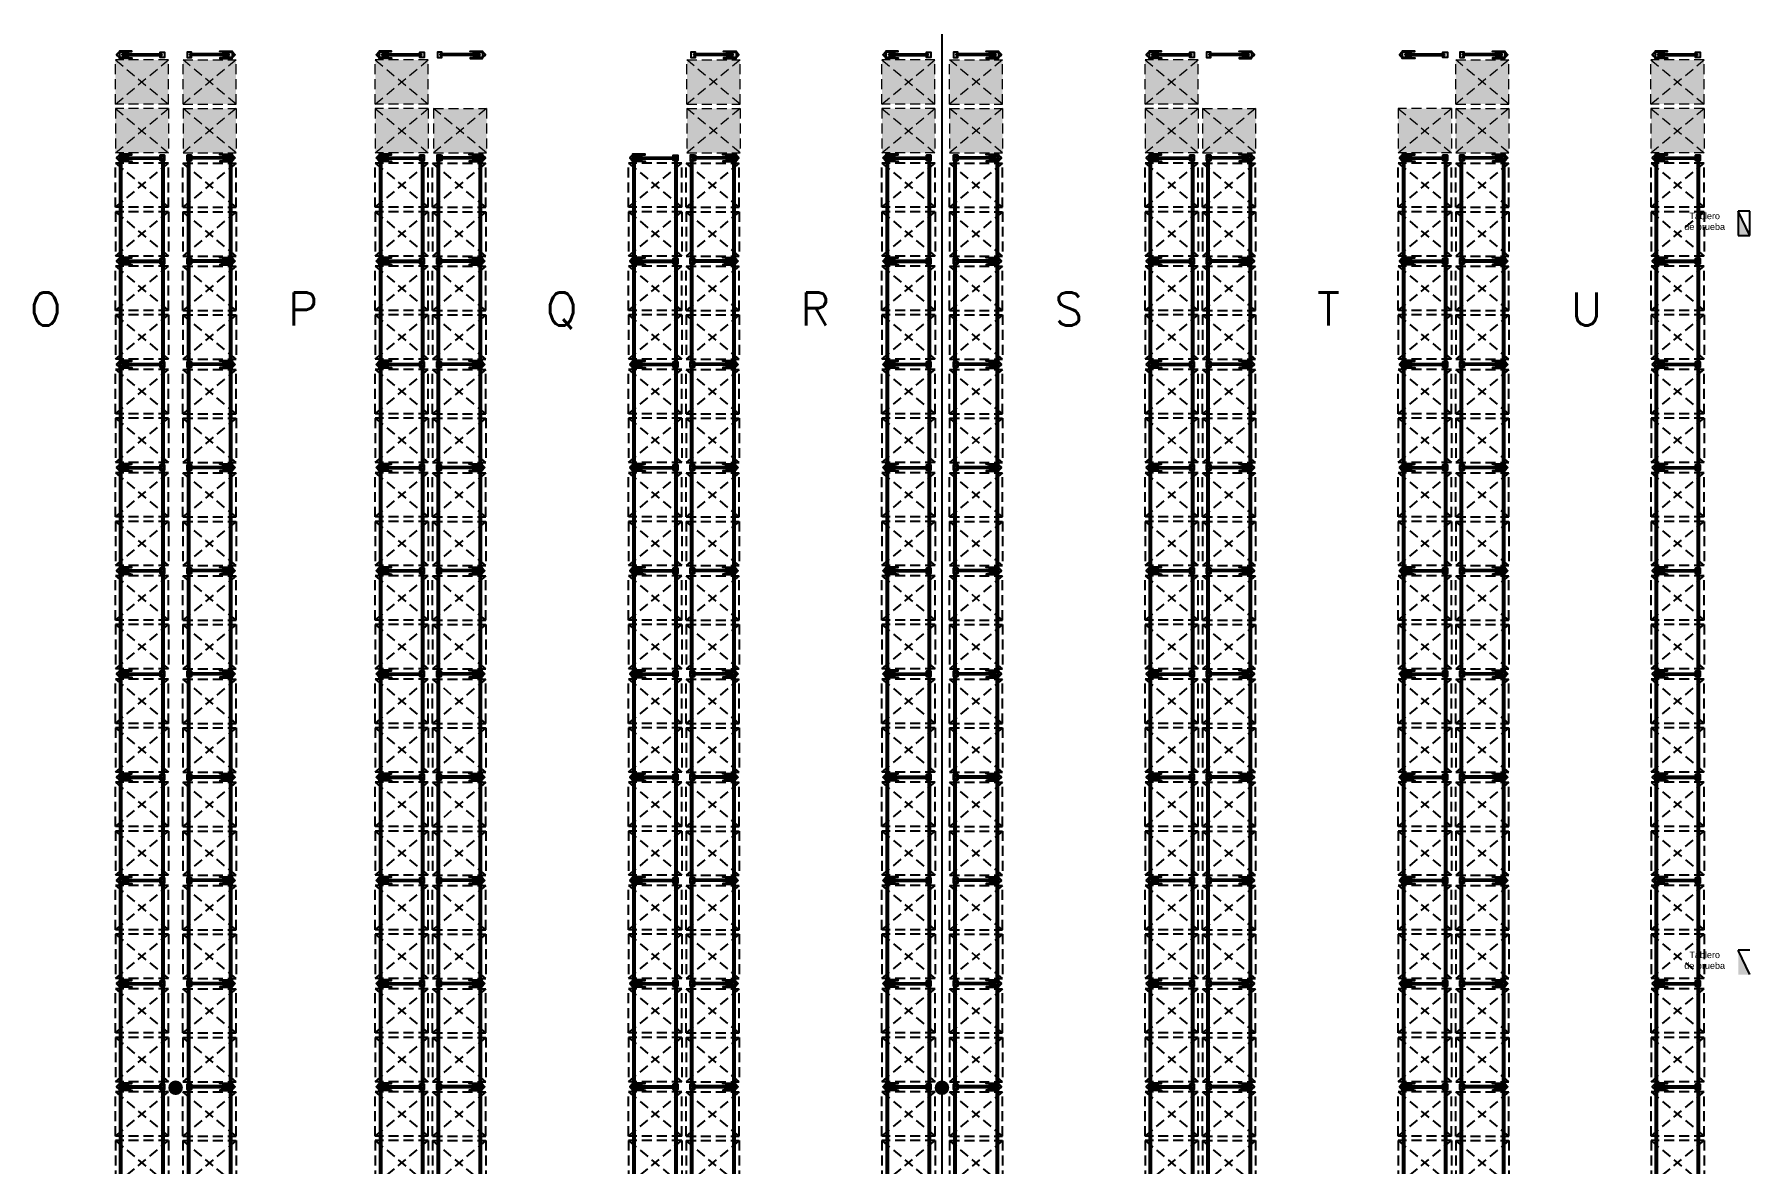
# Model space of a CAD drawing. Header units: millimetres. Extents: x 42 to 171, y 49 to 147.
# Drawn here: x 130.41 to 169.18, y 121.42 to 146.95 of the extents above; entities that cross this region are included whole.
import ezdxf

# ---------------------------------------------------------------- set-up
doc = ezdxf.new("R2010")
doc.units = ezdxf.units.MM
doc.linetypes.add('12_13_14_SB-E17-AR-A01_A02_A03-A$0$DASHED2', pattern=[0.375, 0.25, -0.125])
doc.layers.add('Pasillos', color=5, linetype='Continuous')
doc.layers.add('Rack Tecnorack 2300 mm Munster', color=1, linetype='Continuous')
doc.layers.add('Racks General', color=8, linetype='Continuous', lineweight=0)
doc.styles.get("Standard").update_dxf_attribs({"font": 'txt.shx'})

# ---------------------------------------------------------------- blocks, each defined once
blk = doc.blocks.new('Rack 2300mm (1 pallet)')
at = {"ltscale": 5}
h = blk.add_hatch(color=30, dxfattribs=at)
h.dxf.hatch_style = 1
h.paths.add_polyline_path([(-358.576, 3276.33), (-359.776, 3276.33), (-359.776, 3275.33), (-358.576, 3275.33)])
at = {"color": 251, "true_color": 0x636466}
for p, q in [((-358.729, 3277.567), (-359.624, 3277.567)), ((-358.729, 3277.547), (-359.624, 3277.547)), ((-358.729, 3277.527), (-359.624, 3277.527)), ((-359.61, 3277.527), (-359.61, 3277.547)), ((-358.743, 3277.547), (-358.743, 3277.567)), ((-358.729, 3275.234), (-359.624, 3275.234)), ((-358.729, 3275.214), (-359.624, 3275.214)), ((-358.729, 3275.194), (-359.624, 3275.194)), ((-359.61, 3275.214), (-359.61, 3275.194)), ((-358.743, 3275.234), (-358.743, 3275.214))]:
    blk.add_line(p, q, dxfattribs=at)
at = {"color": 252, "true_color": 0x939598}
for points in [[(-359.585, 3277.567), (-359.585, 3277.607), (-359.685, 3277.607), (-359.685, 3277.487), (-359.585, 3277.487), (-359.585, 3277.527)], [(-358.767, 3277.567), (-358.767, 3277.607), (-358.667, 3277.607), (-358.667, 3277.487), (-358.767, 3277.487), (-358.767, 3277.527)], [(-359.585, 3275.194), (-359.585, 3275.154), (-359.685, 3275.154), (-359.685, 3275.274), (-359.585, 3275.274), (-359.585, 3275.234)], [(-358.767, 3275.194), (-358.767, 3275.154), (-358.667, 3275.154), (-358.667, 3275.274), (-358.767, 3275.274), (-358.767, 3275.234)]]:
    blk.add_lwpolyline(points, dxfattribs=at)
at = {"color": 251, "true_color": 0x636466}
for points in [[(-359.624, 3277.547), (-359.624, 3277.567)], [(-359.624, 3277.547), (-359.624, 3277.527)], [(-358.729, 3277.547), (-358.729, 3277.567)], [(-358.729, 3277.547), (-358.729, 3277.527)], [(-359.624, 3275.214), (-359.624, 3275.234)], [(-359.624, 3275.214), (-359.624, 3275.194)], [(-358.729, 3275.214), (-358.729, 3275.234)], [(-358.729, 3275.214), (-358.729, 3275.194)]]:
    blk.add_lwpolyline(points, dxfattribs=at)
at = {"color": 252, "true_color": 0x939598}
for points in [[(-359.615, 3277.591), (-359.613, 3277.587), (-359.608, 3277.587), (-359.605, 3277.591), (-359.608, 3277.595), (-359.613, 3277.595)], [(-358.737, 3277.591), (-358.74, 3277.587), (-358.745, 3277.587), (-358.747, 3277.591), (-358.745, 3277.595), (-358.74, 3277.595)], [(-359.605, 3277.504), (-359.608, 3277.499), (-359.613, 3277.499), (-359.615, 3277.504), (-359.613, 3277.508), (-359.608, 3277.508)], [(-358.747, 3277.504), (-358.745, 3277.499), (-358.74, 3277.499), (-358.737, 3277.504), (-358.74, 3277.508), (-358.745, 3277.508)], [(-359.605, 3275.258), (-359.608, 3275.262), (-359.613, 3275.262), (-359.615, 3275.258), (-359.613, 3275.254), (-359.608, 3275.254)], [(-358.747, 3275.258), (-358.745, 3275.262), (-358.74, 3275.262), (-358.737, 3275.258), (-358.74, 3275.254), (-358.745, 3275.254)]]:
    blk.add_lwpolyline(points, close=True, dxfattribs=at)
at = {"color": 20}
for points in [[(-358.702, 3277.611), (-358.886, 3277.611), (-358.947, 3277.621), (-358.947, 3277.631), (-358.667, 3277.631), (-358.667, 3277.611)], [(-358.702, 3277.484), (-358.886, 3277.484), (-358.947, 3277.474), (-358.947, 3277.464), (-358.667, 3277.464), (-358.667, 3277.484)], [(-358.702, 3275.278), (-358.886, 3275.278), (-358.947, 3275.288), (-358.947, 3275.298), (-358.667, 3275.298), (-358.667, 3275.278)], [(-358.702, 3275.151), (-358.886, 3275.151), (-358.947, 3275.141), (-358.947, 3275.131), (-358.667, 3275.131), (-358.667, 3275.151)]]:
    blk.add_lwpolyline(points, dxfattribs=at)
at = {"color": 1, "lineweight": 30, "ltscale": 5}
for points in [[(-358.702, 3277.484), (-358.667, 3277.484), (-358.604, 3277.547), (-358.667, 3277.611), (-358.702, 3277.611)], [(-358.702, 3275.151), (-358.667, 3275.151), (-358.604, 3275.214), (-358.667, 3275.278), (-358.702, 3275.278)]]:
    blk.add_lwpolyline(points, dxfattribs=at)
at = {"color": 252, "true_color": 0x939598}
for centre in [(-359.61, 3277.591), (-358.742, 3277.591), (-359.61, 3277.504), (-358.742, 3277.504), (-359.61, 3275.258), (-358.742, 3275.258)]:
    blk.add_circle(centre, 0.00634, dxfattribs=at)
at = {"layer": 'Racks General', "linetype": '12_13_14_SB-E17-AR-A01_A02_A03-A$0$DASHED2', "ltscale": 0.9}
for p, q in [((-359.776, 3276.33), (-358.576, 3276.33)), ((-359.776, 3276.33), (-359.776, 3275.33)), ((-358.576, 3275.33), (-359.776, 3276.33)), ((-358.576, 3276.33), (-359.776, 3275.33)), ((-358.576, 3276.33), (-358.576, 3275.33)), ((-359.776, 3275.33), (-358.576, 3275.33))]:
    blk.add_line(p, q, dxfattribs=at)
blk = doc.blocks.new('Rack 2300mm Tunel')
at = {"ltscale": 5}
h = blk.add_hatch(color=30, dxfattribs=at)
h.dxf.hatch_style = 1
h.paths.add_polyline_path([(-370.249, 3277.431), (-371.449, 3277.431), (-371.449, 3276.431), (-370.249, 3276.431)])
h = blk.add_hatch(color=30, dxfattribs=at)
h.dxf.hatch_style = 1
h.paths.add_polyline_path([(-370.249, 3276.33), (-371.449, 3276.33), (-371.449, 3275.33), (-370.249, 3275.33)])
at = {"color": 251, "true_color": 0x636466}
for p, q in [((-370.402, 3277.567), (-371.297, 3277.567)), ((-370.402, 3277.547), (-371.297, 3277.547)), ((-370.402, 3277.527), (-371.297, 3277.527)), ((-371.283, 3277.527), (-371.283, 3277.547)), ((-370.416, 3277.547), (-370.416, 3277.567)), ((-370.402, 3275.234), (-371.297, 3275.234)), ((-370.402, 3275.214), (-371.297, 3275.214)), ((-370.402, 3275.194), (-371.297, 3275.194)), ((-371.283, 3275.214), (-371.283, 3275.194)), ((-370.416, 3275.234), (-370.416, 3275.214))]:
    blk.add_line(p, q, dxfattribs=at)
at = {"color": 252, "true_color": 0x939598}
for points in [[(-371.258, 3277.567), (-371.258, 3277.607), (-371.358, 3277.607), (-371.358, 3277.487), (-371.258, 3277.487), (-371.258, 3277.527)], [(-370.44, 3277.567), (-370.44, 3277.607), (-370.34, 3277.607), (-370.34, 3277.487), (-370.44, 3277.487), (-370.44, 3277.527)], [(-371.258, 3275.194), (-371.258, 3275.154), (-371.358, 3275.154), (-371.358, 3275.274), (-371.258, 3275.274), (-371.258, 3275.234)], [(-370.44, 3275.194), (-370.44, 3275.154), (-370.34, 3275.154), (-370.34, 3275.274), (-370.44, 3275.274), (-370.44, 3275.234)]]:
    blk.add_lwpolyline(points, dxfattribs=at)
at = {"color": 251, "true_color": 0x636466}
for points in [[(-371.297, 3277.547), (-371.297, 3277.567)], [(-371.297, 3277.547), (-371.297, 3277.527)], [(-370.402, 3277.547), (-370.402, 3277.567)], [(-370.402, 3277.547), (-370.402, 3277.527)], [(-371.297, 3275.214), (-371.297, 3275.234)], [(-371.297, 3275.214), (-371.297, 3275.194)], [(-370.402, 3275.214), (-370.402, 3275.234)], [(-370.402, 3275.214), (-370.402, 3275.194)]]:
    blk.add_lwpolyline(points, dxfattribs=at)
at = {"color": 252, "true_color": 0x939598}
for points in [[(-371.288, 3277.591), (-371.286, 3277.587), (-371.281, 3277.587), (-371.278, 3277.591), (-371.281, 3277.595), (-371.286, 3277.595)], [(-370.41, 3277.591), (-370.413, 3277.587), (-370.418, 3277.587), (-370.42, 3277.591), (-370.418, 3277.595), (-370.413, 3277.595)], [(-371.278, 3277.504), (-371.281, 3277.499), (-371.286, 3277.499), (-371.288, 3277.504), (-371.286, 3277.508), (-371.281, 3277.508)], [(-370.42, 3277.504), (-370.418, 3277.499), (-370.413, 3277.499), (-370.41, 3277.504), (-370.413, 3277.508), (-370.418, 3277.508)], [(-371.278, 3275.258), (-371.281, 3275.262), (-371.286, 3275.262), (-371.288, 3275.258), (-371.286, 3275.254), (-371.281, 3275.254)], [(-370.42, 3275.258), (-370.418, 3275.262), (-370.413, 3275.262), (-370.41, 3275.258), (-370.413, 3275.254), (-370.418, 3275.254)], [(-371.288, 3275.171), (-371.286, 3275.175), (-371.281, 3275.175), (-371.278, 3275.171), (-371.281, 3275.166), (-371.286, 3275.166)], [(-370.41, 3275.171), (-370.413, 3275.175), (-370.418, 3275.175), (-370.42, 3275.171), (-370.418, 3275.166), (-370.413, 3275.166)]]:
    blk.add_lwpolyline(points, close=True, dxfattribs=at)
at = {"color": 20}
for points in [[(-370.375, 3277.611), (-370.559, 3277.611), (-370.62, 3277.621), (-370.62, 3277.631), (-370.34, 3277.631), (-370.34, 3277.611)], [(-370.375, 3277.484), (-370.559, 3277.484), (-370.62, 3277.474), (-370.62, 3277.464), (-370.34, 3277.464), (-370.34, 3277.484)], [(-370.375, 3275.278), (-370.559, 3275.278), (-370.62, 3275.288), (-370.62, 3275.298), (-370.34, 3275.298), (-370.34, 3275.278)], [(-370.375, 3275.151), (-370.559, 3275.151), (-370.62, 3275.141), (-370.62, 3275.131), (-370.34, 3275.131), (-370.34, 3275.151)]]:
    blk.add_lwpolyline(points, dxfattribs=at)
at = {"color": 1, "lineweight": 30, "ltscale": 5}
for points in [[(-370.375, 3277.611), (-370.34, 3277.611), (-370.277, 3277.547), (-370.34, 3277.484), (-370.375, 3277.484)], [(-370.375, 3275.278), (-370.34, 3275.278), (-370.277, 3275.214), (-370.34, 3275.151), (-370.375, 3275.151)]]:
    blk.add_lwpolyline(points, dxfattribs=at)
at = {"ltscale": 5}
blk.add_lwpolyline([(-370.4, 3275.209), (-370.4, 3275.22)], dxfattribs=at)
at = {"color": 252, "true_color": 0x939598}
for centre in [(-371.283, 3277.591), (-370.415, 3277.591), (-371.283, 3277.504), (-370.415, 3277.504), (-371.283, 3275.258), (-370.415, 3275.258), (-371.283, 3275.171), (-370.415, 3275.171)]:
    blk.add_circle(centre, 0.00634, dxfattribs=at)
at = {"layer": 'Racks General', "linetype": '12_13_14_SB-E17-AR-A01_A02_A03-A$0$DASHED2', "ltscale": 0.9}
for p, q in [((-371.449, 3276.431), (-371.449, 3277.431)), ((-370.249, 3277.431), (-371.449, 3276.431)), ((-370.249, 3276.431), (-371.449, 3277.431)), ((-371.449, 3277.431), (-370.249, 3277.431)), ((-370.249, 3276.431), (-370.249, 3277.431)), ((-371.449, 3276.431), (-370.249, 3276.431)), ((-371.449, 3276.33), (-370.249, 3276.33)), ((-371.449, 3276.33), (-371.449, 3275.33)), ((-370.249, 3275.33), (-371.449, 3276.33)), ((-370.249, 3276.33), (-371.449, 3275.33)), ((-370.249, 3276.33), (-370.249, 3275.33)), ((-371.449, 3275.33), (-370.249, 3275.33))]:
    blk.add_line(p, q, dxfattribs=at)
blk = doc.blocks.new('Rack 2300mm')
at = {"color": 252}
for p, q in [((3092.199909, 1795.632714), (3089.961909, 1795.632714)), ((3089.894409, 1794.685928), (3089.894409, 1795.581501)), ((3089.914409, 1794.685928), (3089.914409, 1795.581501)), ((3089.934409, 1795.567108), (3089.914409, 1795.567108)), ((3089.934409, 1794.685928), (3089.934409, 1795.581501)), ((3092.194909, 1795.587714), (3089.966909, 1795.587714)), ((3092.227409, 1794.685928), (3092.227409, 1795.581501)), ((3092.247409, 1794.685928), (3092.247409, 1795.581501)), ((3092.247409, 1795.567108), (3092.267409, 1795.567108)), ((3092.267409, 1794.685928), (3092.267409, 1795.581501)), ((3089.914409, 1794.700321), (3089.894409, 1794.700321)), ((3092.199909, 1794.634714), (3089.961909, 1794.634714)), ((3092.194909, 1794.679714), (3089.966909, 1794.679714)), ((3092.227409, 1794.700321), (3092.247409, 1794.700321))]:
    blk.add_line(p, q, dxfattribs=at)
at = {"color": 253, "linetype": '12_13_14_SB-E17-AR-A01_A02_A03-A$0$DASHED2', "ltscale": 0.9}
for p, q in [((3091.030463, 1795.733714), (3090.030463, 1795.733714)), ((3090.030463, 1794.533714), (3091.030463, 1795.733714)), ((3091.030463, 1794.533714), (3090.030463, 1795.733714)), ((3090.030463, 1795.733714), (3090.030463, 1794.533714)), ((3091.030463, 1795.733714), (3091.030463, 1794.533714)), ((3091.131355, 1795.733714), (3091.131355, 1794.533714)), ((3091.131355, 1795.733714), (3092.131355, 1795.733714)), ((3092.131355, 1794.533714), (3091.131355, 1795.733714)), ((3091.131355, 1794.533714), (3092.131355, 1795.733714)), ((3092.131355, 1795.733714), (3092.131355, 1794.533714)), ((3091.030463, 1794.533714), (3090.030463, 1794.533714)), ((3091.131355, 1794.533714), (3092.131355, 1794.533714))]:
    blk.add_line(p, q, dxfattribs=at)
at = {"color": 252}
for points in [[(3089.894409, 1795.542714), (3089.854409, 1795.542714), (3089.854409, 1795.642714), (3089.974409, 1795.642714), (3089.974409, 1795.542714), (3089.934409, 1795.542714)], [(3092.267409, 1795.542714), (3092.307409, 1795.542714), (3092.307409, 1795.642714), (3092.187409, 1795.642714), (3092.187409, 1795.542714), (3092.227409, 1795.542714)], [(3089.914409, 1795.581501), (3089.894409, 1795.581501)], [(3089.914409, 1795.581501), (3089.934409, 1795.581501)], [(3092.247409, 1795.581501), (3092.227409, 1795.581501)], [(3092.247409, 1795.581501), (3092.267409, 1795.581501)], [(3089.894409, 1794.724714), (3089.854409, 1794.724714), (3089.854409, 1794.624714), (3089.974409, 1794.624714), (3089.974409, 1794.724714), (3089.934409, 1794.724714)], [(3089.914409, 1794.685928), (3089.894409, 1794.685928)], [(3089.914409, 1794.685928), (3089.934409, 1794.685928)], [(3092.267409, 1794.724714), (3092.307409, 1794.724714), (3092.307409, 1794.624714), (3092.187409, 1794.624714), (3092.187409, 1794.724714), (3092.227409, 1794.724714)], [(3092.247409, 1794.685928), (3092.227409, 1794.685928)], [(3092.247409, 1794.685928), (3092.267409, 1794.685928)]]:
    blk.add_lwpolyline(points, dxfattribs=at)
at = {"color": 252, "lineweight": 30}
for points in [[(3089.935696, 1795.551501), (3089.935696, 1795.57943, -0.198912), (3089.93716, 1795.582966), (3089.955445, 1795.60125, 0.198912), (3089.956909, 1795.604785), (3089.956909, 1795.627714, 0.414214), (3089.951909, 1795.632714), (3089.876909, 1795.632714, 0.414214), (3089.871909, 1795.627714), (3089.871909, 1795.604785, 0.198912), (3089.873374, 1795.60125), (3089.891658, 1795.582966, -0.198912), (3089.893122, 1795.57943), (3089.893122, 1795.551501)], [(3092.226122, 1795.551501), (3092.226122, 1795.57943, 0.198912), (3092.224658, 1795.582966), (3092.206374, 1795.60125, -0.198912), (3092.204909, 1795.604785), (3092.204909, 1795.627714, -0.414214), (3092.209909, 1795.632714), (3092.284909, 1795.632714, -0.414214), (3092.289909, 1795.627714), (3092.289909, 1795.604785, -0.198912), (3092.288445, 1795.60125), (3092.27016, 1795.582966, 0.198912), (3092.268696, 1795.57943), (3092.268696, 1795.551501)], [(3089.935696, 1794.715928), (3089.935696, 1794.687999, 0.198912), (3089.93716, 1794.684463), (3089.955445, 1794.666179, -0.198912), (3089.956909, 1794.662643), (3089.956909, 1794.639714, -0.414214), (3089.951909, 1794.634714), (3089.876909, 1794.634714, -0.414214), (3089.871909, 1794.639714), (3089.871909, 1794.662643, -0.198912), (3089.873374, 1794.666179), (3089.891658, 1794.684463, 0.198912), (3089.893122, 1794.687999), (3089.893122, 1794.715928)], [(3092.226122, 1794.715928), (3092.226122, 1794.687999, -0.198912), (3092.224658, 1794.684463), (3092.206374, 1794.666179, 0.198912), (3092.204909, 1794.662643), (3092.204909, 1794.639714, 0.414214), (3092.209909, 1794.634714), (3092.284909, 1794.634714, 0.414214), (3092.289909, 1794.639714), (3092.289909, 1794.662643, 0.198912), (3092.288445, 1794.666179), (3092.27016, 1794.684463, -0.198912), (3092.268696, 1794.687999), (3092.268696, 1794.715928)]]:
    blk.add_lwpolyline(points, format="xyb", dxfattribs=at)
at = {"color": 252}
for points in [[(3089.951909, 1795.632714), (3089.961909, 1795.632714, -0.414214), (3089.966909, 1795.627714), (3089.966909, 1795.582714)], [(3092.209909, 1795.632714), (3092.199909, 1795.632714, 0.414214), (3092.194909, 1795.627714), (3092.194909, 1795.582714)], [(3089.951909, 1794.634714), (3089.961909, 1794.634714, 0.414214), (3089.966909, 1794.639714), (3089.966909, 1794.684714)], [(3092.209909, 1794.634714), (3092.199909, 1794.634714, -0.414214), (3092.194909, 1794.639714), (3092.194909, 1794.684714)]]:
    blk.add_lwpolyline(points, format="xyb", dxfattribs=at)
for points in [[(3089.870749, 1795.572714), (3089.875079, 1795.570214), (3089.875079, 1795.565214), (3089.870749, 1795.562714), (3089.866419, 1795.565214), (3089.866419, 1795.570214)], [(3089.958069, 1795.562714), (3089.9624, 1795.565214), (3089.9624, 1795.570214), (3089.958069, 1795.572714), (3089.953739, 1795.570214), (3089.953739, 1795.565214)], [(3092.203749, 1795.562714), (3092.199419, 1795.565214), (3092.199419, 1795.570214), (3092.203749, 1795.572714), (3092.208079, 1795.570214), (3092.208079, 1795.565214)], [(3092.291069, 1795.572714), (3092.286739, 1795.570214), (3092.286739, 1795.565214), (3092.291069, 1795.562714), (3092.2954, 1795.565214), (3092.2954, 1795.570214)], [(3089.870749, 1794.694714), (3089.875079, 1794.697214), (3089.875079, 1794.702214), (3089.870749, 1794.704714), (3089.866419, 1794.702214), (3089.866419, 1794.697214)], [(3089.958069, 1794.704714), (3089.9624, 1794.702214), (3089.9624, 1794.697214), (3089.958069, 1794.694714), (3089.953739, 1794.697214), (3089.953739, 1794.702214)], [(3092.203749, 1794.704714), (3092.199419, 1794.702214), (3092.199419, 1794.697214), (3092.203749, 1794.694714), (3092.208079, 1794.697214), (3092.208079, 1794.702214)], [(3092.291069, 1794.694714), (3092.286739, 1794.697214), (3092.286739, 1794.702214), (3092.291069, 1794.704714), (3092.2954, 1794.702214), (3092.2954, 1794.697214)]]:
    blk.add_lwpolyline(points, close=True, dxfattribs=at)
at = {"color": 252, "ltscale": 5}
blk.add_lwpolyline([(3092.252823, 1794.684714), (3092.241995, 1794.684714)], dxfattribs=at)
at = {"color": 252}
for centre in [(3089.870749, 1795.567714), (3089.958069, 1795.567714), (3092.203749, 1795.567714), (3092.291069, 1795.567714), (3089.870749, 1794.699714), (3089.958069, 1794.699714), (3092.203749, 1794.699714), (3092.291069, 1794.699714)]:
    blk.add_circle(centre, 0.00634, dxfattribs=at)
at = {"layer": 'Defpoints', "color": 252}
for points in [[(3089.85077, 1794.659714), (3089.85077, 1794.843873), (3089.84077, 1794.904714), (3089.83077, 1794.904714), (3089.83077, 1794.624714), (3089.85077, 1794.624714)], [(3089.978049, 1794.659714), (3089.978049, 1794.843873), (3089.988049, 1794.904714), (3089.998049, 1794.904714), (3089.998049, 1794.624714), (3089.978049, 1794.624714)], [(3092.18377, 1794.659714), (3092.18377, 1794.843873), (3092.17377, 1794.904714), (3092.16377, 1794.904714), (3092.16377, 1794.624714), (3092.18377, 1794.624714)], [(3092.311049, 1794.659714), (3092.311049, 1794.843873), (3092.321049, 1794.904714), (3092.331049, 1794.904714), (3092.331049, 1794.624714), (3092.311049, 1794.624714)]]:
    blk.add_lwpolyline(points, dxfattribs=at)
at = {"layer": 'Defpoints', "color": 252, "lineweight": 30, "ltscale": 5}
for points in [[(3089.85077, 1794.659714), (3089.85077, 1794.624714), (3089.914409, 1794.561075), (3089.978049, 1794.624714), (3089.978049, 1794.659714)], [(3092.18377, 1794.659714), (3092.18377, 1794.624714), (3092.247409, 1794.561075), (3092.311049, 1794.624714), (3092.311049, 1794.659714)]]:
    blk.add_lwpolyline(points, dxfattribs=at)

msp = doc.modelspace()

# ---------------------------------------------------------------- hatches: boundary and pattern name
at = {"ltscale": 5}
h = msp.add_hatch(color=251, dxfattribs=at)
h.dxf.hatch_style = 1
edge = h.paths.add_edge_path()
edge.add_arc((133.600335, 123.13327), 0.165, 0, 360)
h = msp.add_hatch(color=251, dxfattribs=at)
h.dxf.hatch_style = 1
edge = h.paths.add_edge_path()
edge.add_arc((150.922335, 123.13327), 0.165, 0, 360)
at = {"layer": 'Defpoints', "linetype": 'ByBlock'}
for points in [[(168.923027, 142.947722), (169.180037, 142.396482), (168.923027, 142.396482)], [(168.923027, 126.244417), (169.180037, 125.693178), (168.923027, 125.693178)]]:
    msp.add_hatch(color=252, dxfattribs=at).paths.add_polyline_path(points)

# ---------------------------------------------------------------- linework, layer by layer
at = {"ltscale": 5}
msp.add_line((150.925335, 76.18827), (150.925335, 146.94627), dxfattribs=at)
at = {"layer": 'Defpoints', "color": 252, "linetype": 'ByBlock'}
for p, q in [((169.180036, 142.947722), (168.923027, 142.947722)), ((168.923027, 142.947722), (168.923027, 142.396482)), ((169.180036, 142.396482), (168.923027, 142.947722)), ((169.180036, 142.396482), (169.180036, 142.947722)), ((168.923027, 142.396482), (169.180036, 142.396482)), ((169.180036, 126.244418), (168.923027, 126.244418)), ((169.180036, 125.693178), (168.923027, 126.244418))]:
    msp.add_line(p, q, dxfattribs=at)

# ---------------------------------------------------------------- block references
at = {"xscale": -1}
for name, p in [('Rack 2300mm Tunel', (-238.010002, -3131.062629)), ('Rack 2300mm Tunel', (-232.137002, -3131.062629)), ('Rack 2300mm Tunel', (-220.684002, -3131.062629)), ('Rack 2300mm Tunel', (-214.736002, -3131.062629)), ('Rack 2300mm (1 pallet)', (-197.339002, -3131.062629)), ('Rack 2300mm Tunel', (-203.300002, -3131.062629))]:
    msp.add_blockref(name, p, dxfattribs=at)
for name, p in [('Rack 2300mm Tunel', (505.216672, -3131.062629)), ('Rack 2300mm (1 pallet)', (499.206672, -3131.062629)), ('Rack 2300mm Tunel', (516.607672, -3131.062629)), ('Rack 2300mm Tunel', (522.542672, -3131.062629)), ('Rack 2300mm (1 pallet)', (516.587672, -3131.062629)), ('Rack 2300mm Tunel', (533.984672, -3131.062629))]:
    msp.add_blockref(name, p)
at = {"layer": 'Rack Tecnorack 2300 mm Munster'}
for p, rotation in [((-1662.29438, 3234.066179), 270), ((1929.501049, -2948.095639), 90), ((-1656.42138, 3234.066179), 270), ((1935.144049, -2948.095639), 90), ((-1650.69338, 3234.066179), 270), ((1940.872049, -2948.095639), 90), ((-1644.96838, 3234.066179), 270), ((1946.827049, -2948.095639), 90), ((-1639.02038, 3234.066179), 270), ((1952.545049, -2948.095639), 90), ((-1633.29638, 3234.066179), 270), ((1958.269049, -2948.095639), 90), ((-1627.58438, 3234.066179), 270), ((-1662.29438, 3231.733179), 270), ((1929.501049, -2950.428639), 90), ((-1656.42138, 3231.733179), 270), ((1935.144049, -2950.428639), 90), ((-1650.69338, 3231.733179), 270), ((1940.872049, -2950.428639), 90), ((-1644.96838, 3231.733179), 270), ((1946.827049, -2950.428639), 90), ((-1639.02038, 3231.733179), 270), ((1952.545049, -2950.428639), 90), ((-1633.29638, 3231.733179), 270), ((1958.269049, -2950.428639), 90), ((-1627.58438, 3231.733179), 270), ((-1662.29438, 3229.400179), 270), ((1929.501049, -2952.761639), 90), ((-1656.42138, 3229.400179), 270), ((1935.144049, -2952.761639), 90), ((-1650.69338, 3229.400179), 270), ((1940.872049, -2952.761639), 90), ((-1644.96838, 3229.400179), 270), ((1946.827049, -2952.761639), 90), ((-1639.02038, 3229.400179), 270), ((1952.545049, -2952.761639), 90), ((-1633.29638, 3229.400179), 270), ((1958.269049, -2952.761639), 90), ((-1627.58438, 3229.400179), 270), ((-1662.29438, 3227.067179), 270), ((1929.501049, -2955.094639), 90), ((-1656.42138, 3227.067179), 270), ((1935.144049, -2955.094639), 90), ((-1650.69338, 3227.067179), 270), ((1940.872049, -2955.094639), 90), ((-1644.96838, 3227.067179), 270), ((1946.827049, -2955.094639), 90), ((-1639.02038, 3227.067179), 270), ((1952.545049, -2955.094639), 90), ((-1633.29638, 3227.067179), 270), ((1958.269049, -2955.094639), 90), ((-1627.58438, 3227.067179), 270), ((-1662.29438, 3224.734179), 270), ((1929.501049, -2957.427639), 90), ((-1656.42138, 3224.734179), 270), ((1935.144049, -2957.427639), 90), ((-1650.69338, 3224.734179), 270), ((1940.872049, -2957.427639), 90), ((-1644.96838, 3224.734179), 270), ((1946.827049, -2957.427639), 90), ((-1639.02038, 3224.734179), 270), ((1952.545049, -2957.427639), 90), ((-1633.29638, 3224.734179), 270), ((1958.269049, -2957.427639), 90), ((-1627.58438, 3224.734179), 270), ((-1662.29438, 3222.401179), 270), ((1929.501049, -2959.760639), 90), ((-1656.42138, 3222.401179), 270), ((1935.144049, -2959.760639), 90), ((-1650.69338, 3222.401179), 270), ((1940.872049, -2959.760639), 90), ((-1644.96838, 3222.401179), 270), ((1946.827049, -2959.760639), 90), ((-1639.02038, 3222.401179), 270), ((1952.545049, -2959.760639), 90), ((-1633.29638, 3222.401179), 270), ((1958.269049, -2959.760639), 90), ((-1627.58438, 3222.401179), 270), ((-1662.29438, 3220.068179), 270), ((1929.501049, -2962.093639), 90), ((-1656.42138, 3220.068179), 270), ((1935.144049, -2962.093639), 90), ((-1650.69338, 3220.068179), 270), ((1940.872049, -2962.093639), 90), ((-1644.96838, 3220.068179), 270), ((1946.827049, -2962.093639), 90), ((-1639.02038, 3220.068179), 270), ((1952.545049, -2962.093639), 90), ((-1633.29638, 3220.068179), 270), ((1958.269049, -2962.093639), 90), ((-1627.58438, 3220.068179), 270), ((-1662.29438, 3217.735179), 270), ((1929.501049, -2964.426639), 90), ((-1656.42138, 3217.735179), 270), ((1935.144049, -2964.426639), 90), ((-1650.69338, 3217.735179), 270), ((1940.872049, -2964.426639), 90), ((-1644.96838, 3217.735179), 270), ((1946.827049, -2964.426639), 90), ((-1639.02038, 3217.735179), 270), ((1952.545049, -2964.426639), 90), ((-1633.29638, 3217.735179), 270), ((1958.269049, -2964.426639), 90), ((-1627.58438, 3217.735179), 270), ((-1662.29438, 3215.402179), 270), ((1929.501049, -2966.759639), 90), ((-1656.42138, 3215.402179), 270), ((1935.144049, -2966.759639), 90), ((-1650.69338, 3215.402179), 270), ((1940.872049, -2966.759639), 90), ((-1644.96838, 3215.402179), 270), ((1946.827049, -2966.759639), 90), ((-1639.02038, 3215.402179), 270), ((1952.545049, -2966.759639), 90), ((-1633.29638, 3215.402179), 270), ((1958.269049, -2966.759639), 90), ((-1627.58438, 3215.402179), 270), ((-1662.29438, 3213.069179), 270), ((1929.501049, -2969.092639), 90), ((-1656.42138, 3213.069179), 270), ((1935.144049, -2969.092639), 90), ((-1650.69338, 3213.069179), 270), ((1940.872049, -2969.092639), 90), ((-1644.96838, 3213.069179), 270), ((1946.827049, -2969.092639), 90), ((-1639.02038, 3213.069179), 270), ((1952.545049, -2969.092639), 90), ((-1633.29638, 3213.069179), 270), ((1958.269049, -2969.092639), 90), ((-1627.58438, 3213.069179), 270)]:
    msp.add_blockref('Rack 2300mm', p, dxfattribs=dict(at, rotation=rotation))

# ---------------------------------------------------------------- texts
at = {"layer": 'Defpoints', "color": 252, "linetype": 'ByBlock', "char_height": 0.146282, "width": 1.880755, "attachment_point": 5}
for insert in [(168.161908, 142.696722), (168.161908, 125.993418)]:
    msp.add_mtext('{\\fArial|b0|i0|c0|p34;Tablero \\Pde prueba}', dxfattribs=dict(at, insert=insert))
at = {"layer": 'Pasillos', "linetype": 'ByBlock', "char_height": 0.75, "width": 1.997488, "attachment_point": 1}
for s, insert in [('\\pi0.75816;O', (129.551989, 141.113254)), ('\\pi0.7847;P', (135.359989, 141.113254)), ('\\pi0.74038;Q', (141.232989, 141.113254)), ('\\pi0.76035;R', (146.960989, 141.113254)), ('\\pi0.78129;S', (152.685989, 141.113254)), ('\\pi0.77034;T', (158.633989, 141.113254)), ('\\pi0.77886;U', (164.357989, 141.113254))]:
    msp.add_mtext(s, dxfattribs=dict(at, insert=insert))

doc.saveas('drawing.dxf')
